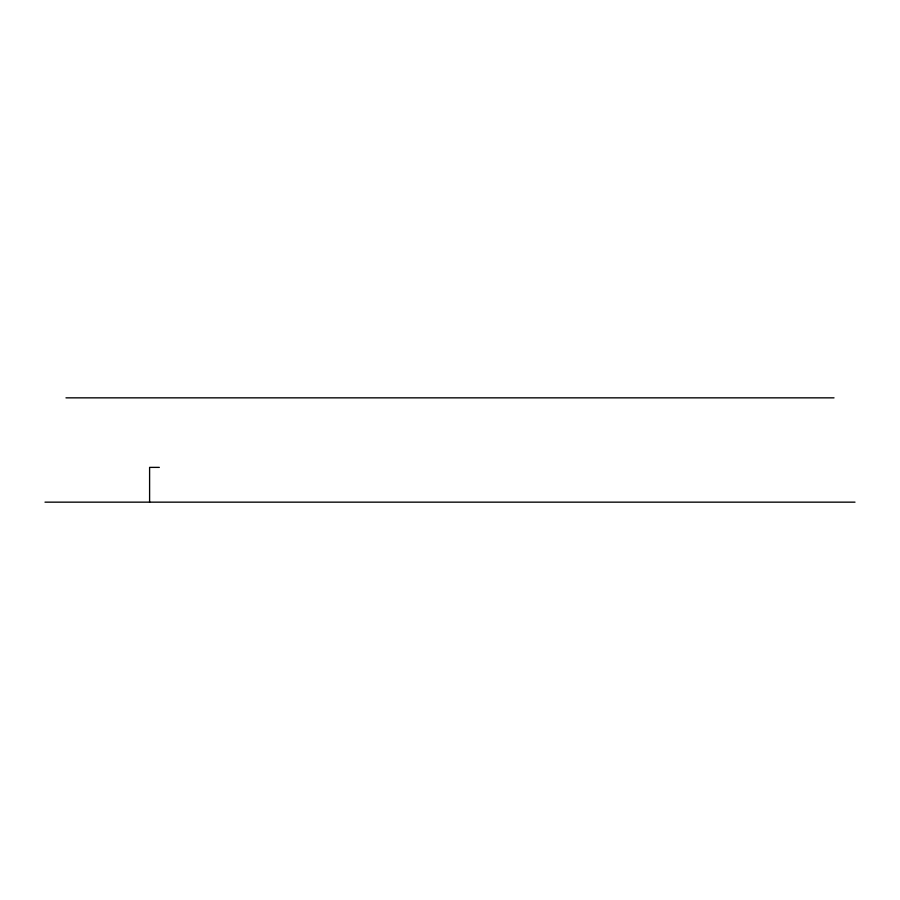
<?xml version="1.0" encoding="UTF-8"?>
<svg xmlns="http://www.w3.org/2000/svg" width="900" height="900" viewBox="0 0 900 900"><rect width="100%" height="100%" fill="white"/><g stroke="black" fill="none" stroke-linecap="round" stroke-linejoin="round"><path stroke-width="1.35" d="M65.981 397.845L834.019 397.845M159.334 467.381L149.602 467.381L149.602 502.155M45 502.155L855 502.155"/></g></svg>
